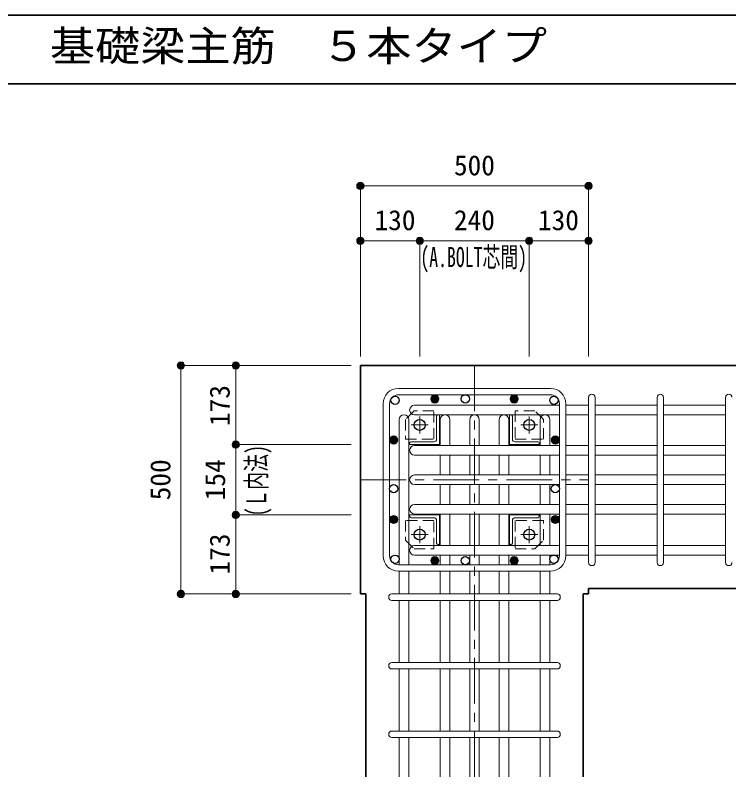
# Model space of a CAD drawing. Units: millimetres at full size, sheet at 1:20. Extents: x -3982 to 3969, y -2797 to 2801.
# Drawn here: x -628 to 935, y -1665 to 2 of the extents above; entities that cross this region are included whole.
import ezdxf
from ezdxf.enums import TextEntityAlignment as Align

# ---------------------------------------------------------------- set-up
doc = ezdxf.new("R2010")
doc.units = ezdxf.units.MM
doc.header["$LTSCALE"] = 20
doc.header["$PDMODE"] = 32
doc.header["$PDSIZE"] = 12
doc.linetypes.add('CHAIN1', pattern=[8, 5, -1, 1, -1])
doc.linetypes.add('DASHED1', pattern=[1.8, 1.2, -0.6])
for name, color, linetype, lineweight in [('6-1_躯体線', 2, 'Continuous', 35), ('6-2_A.Bolt_', 4, 'Continuous', 9), ('6-3_柱型主筋', 4, 'Continuous', 9), ('6-4_フープ', 7, 'Continuous', 18), ('6-5_梁主筋', 7, 'Continuous', 18), ('6-6_S.T.P.', 7, 'Continuous', 18), ('6-7_文字', 7, 'Continuous', 18), ('6-9', 4, 'DASHED1', 9), ('6-D_寸法', 4, 'Continuous', 9), ('F-0_枠', 6, 'Continuous', 40)]:
    doc.layers.add(name, color=color, linetype=linetype, lineweight=lineweight)
doc.styles.add('ＭＳ ゴシック', font='')
doc.styles.get('ＭＳ ゴシック').set_extended_font_data('MS Gothic')

msp = doc.modelspace()

# ---------------------------------------------------------------- linework, layer by layer
at = {"layer": '6-1_躯体線'}
for p, q in [((1028.29, -764.67), (128.29, -764.67)), ((128.29, -1264.67), (128.29, -764.67)), ((140.37, -1264.67), (128.29, -1264.67)), ((140.37, -1664.67), (140.37, -1264.67)), ((628.29, -1264.67), (616.22, -1264.67)), ((616.22, -1664.67), (616.22, -1264.67)), ((1028.29, -1252.6), (628.29, -1252.6)), ((628.29, -1264.67), (628.29, -1252.6))]:
    msp.add_line(p, q, dxfattribs=at)
at = {"layer": '6-2_A.Bolt_', "linetype": 'CHAIN1'}
for p, q in [((258.29, -913.37), (258.29, -875.87)), ((498.29, -913.37), (498.29, -875.87)), ((276.99, -894.67), (239.49, -894.67)), ((479.59, -894.67), (517.09, -894.67)), ((258.29, -1115.97), (258.29, -1153.47)), ((498.29, -1115.97), (498.29, -1153.47)), ((276.99, -1134.67), (239.49, -1134.67)), ((479.59, -1134.67), (517.09, -1134.67))]:
    msp.add_line(p, q, dxfattribs=at)
at = {"layer": '6-2_A.Bolt_'}
for p, q in [((295.29, -875.67), (295.29, -925.67)), ((301.29, -872.67), (298.29, -872.67)), ((301.29, -872.67), (301.29, -937.67)), ((455.29, -872.67), (458.29, -872.67)), ((455.29, -872.67), (455.29, -937.67)), ((461.29, -875.67), (461.29, -925.67)), ((239.29, -931.67), (289.29, -931.67)), ((517.29, -931.67), (467.29, -931.67)), ((236.29, -937.67), (236.29, -934.67)), ((236.29, -937.67), (301.29, -937.67)), ((520.29, -937.67), (455.29, -937.67)), ((520.29, -937.67), (520.29, -934.67)), ((236.29, -1091.67), (236.29, -1094.67)), ((236.29, -1091.67), (301.29, -1091.67)), ((239.29, -1097.67), (289.29, -1097.67)), ((301.29, -1156.67), (301.29, -1091.67)), ((455.29, -1156.67), (455.29, -1091.67)), ((520.29, -1091.67), (455.29, -1091.67)), ((517.29, -1097.67), (467.29, -1097.67)), ((520.29, -1091.67), (520.29, -1094.67)), ((295.29, -1153.67), (295.29, -1103.67)), ((461.29, -1153.67), (461.29, -1103.67)), ((301.29, -1156.67), (298.29, -1156.67)), ((455.29, -1156.67), (458.29, -1156.67))]:
    msp.add_line(p, q, dxfattribs=at)
at = {"layer": '6-2_A.Bolt_', "color": 3, "lineweight": 25}
for centre in [(258.29, -894.67), (498.29, -894.67), (258.29, -1134.67), (498.29, -1134.67)]:
    msp.add_circle(centre, 12, dxfattribs=at)
at = {"layer": '6-2_A.Bolt_'}
for centre, radius, start, end in [((298.29, -875.67), 3, 90, 180), ((458.29, -875.67), 3, 0, 90), ((239.29, -934.67), 3, 90, 180), ((289.29, -925.67), 6, 270, 0), ((467.29, -925.67), 6, 180, 270), ((517.29, -934.67), 3, 0, 90), ((239.29, -1094.67), 3, 180, 270), ((289.29, -1103.67), 6, 0, 90), ((467.29, -1103.67), 6, 90, 180), ((517.29, -1094.67), 3, 270, 0), ((298.29, -1153.67), 3, 180, 270), ((458.29, -1153.67), 3, 270, 0)]:
    msp.add_arc(centre, radius, start, end, dxfattribs=at)
at = {"layer": '6-3_柱型主筋', "color": 3, "lineweight": 25}
for centre in [(204.37, -840.75), (358.29, -837.67), (552.22, -840.75), (201.29, -1034.17), (555.29, -1034.17), (204.37, -1188.6), (358.29, -1191.67), (552.22, -1188.6)]:
    msp.add_circle(centre, 9, dxfattribs=at)
at = {"layer": '6-3_柱型主筋'}
for centre, radius in [((291.33, -837.67), 9), ((291.33, -837.67), 7.6), ((291.33, -837.67), 6.2), ((291.33, -837.67), 4.8), ((465.25, -837.67), 9), ((465.25, -837.67), 7.6), ((465.25, -837.67), 6.2), ((465.25, -837.67), 4.8), ((291.33, -837.67), 3.4), ((291.33, -837.67), 2), ((291.33, -837.67), 0.6), ((465.25, -837.67), 3.4), ((465.25, -837.67), 2), ((465.25, -837.67), 0.6), ((201.29, -927.71), 9), ((201.29, -927.71), 7.6), ((201.29, -927.71), 6.2), ((201.29, -927.71), 4.8), ((201.29, -927.71), 3.4), ((201.29, -927.71), 2), ((201.29, -927.71), 0.6), ((555.29, -927.71), 9), ((555.29, -927.71), 7.6), ((555.29, -927.71), 6.2), ((555.29, -927.71), 4.8), ((555.29, -927.71), 3.4), ((555.29, -927.71), 2), ((555.29, -927.71), 0.6), ((201.29, -1101.63), 9), ((201.29, -1101.63), 7.6), ((201.29, -1101.63), 6.2), ((201.29, -1101.63), 4.8), ((201.29, -1101.63), 3.4), ((201.29, -1101.63), 2), ((555.29, -1101.63), 9), ((555.29, -1101.63), 7.6), ((555.29, -1101.63), 6.2), ((555.29, -1101.63), 4.8), ((555.29, -1101.63), 3.4), ((555.29, -1101.63), 2), ((201.29, -1101.63), 0.6), ((555.29, -1101.63), 0.6), ((291.33, -1191.67), 9), ((465.25, -1191.67), 9), ((291.33, -1191.67), 7.6), ((291.33, -1191.67), 6.2), ((291.33, -1191.67), 4.8), ((291.33, -1191.67), 3.4), ((291.33, -1191.67), 2), ((291.33, -1191.67), 0.6), ((465.25, -1191.67), 7.6), ((465.25, -1191.67), 6.2), ((465.25, -1191.67), 4.8), ((465.25, -1191.67), 3.4), ((465.25, -1191.67), 2), ((465.25, -1191.67), 0.6)]:
    msp.add_circle(centre, radius, dxfattribs=at)
at = {"layer": '6-4_フープ'}
for p, q in [((544.79, -814.67), (211.79, -814.67)), ((544.79, -828.67), (211.79, -828.67)), ((178.29, -1181.17), (178.29, -848.17)), ((192.29, -1181.17), (192.29, -848.17)), ((564.29, -1181.17), (564.29, -848.17)), ((578.29, -1181.17), (578.29, -848.17)), ((544.79, -1200.67), (211.79, -1200.67)), ((544.79, -1214.67), (211.79, -1214.67))]:
    msp.add_line(p, q, dxfattribs=at)
for centre, radius, start, end in [((211.79, -848.17), 33.5, 90, 180), ((544.79, -848.17), 33.5, 0, 90), ((211.79, -848.17), 19.5, 90, 180), ((544.79, -848.17), 19.5, 0, 90), ((211.79, -1181.17), 33.5, 180, 270), ((211.79, -1181.17), 19.5, 180, 270), ((544.79, -1181.17), 33.5, 270, 0), ((544.79, -1181.17), 19.5, 270, 0)]:
    msp.add_arc(centre, radius, start, end, dxfattribs=at)
at = {"layer": '6-5_梁主筋'}
for p, q in [((246.79, -851.67), (564.29, -851.67)), ((628.29, -851.67), (578.29, -851.67)), ((778.29, -851.67), (642.29, -851.67)), ((928.29, -851.67), (792.29, -851.67)), ((213.37, -883.17), (213.37, -1200.67)), ((234.37, -883.17), (234.37, -1200.67)), ((246.79, -872.67), (564.29, -872.67)), ((303.29, -883.17), (303.29, -939.67)), ((324.29, -883.17), (324.29, -939.67)), ((367.79, -883.17), (367.79, -939.67)), ((388.79, -883.17), (388.79, -939.67)), ((432.29, -883.17), (432.29, -939.67)), ((453.29, -883.17), (453.29, -939.67)), ((522.22, -883.17), (522.22, -939.67)), ((543.22, -883.17), (543.22, -939.67)), ((628.29, -872.67), (578.29, -872.67)), ((778.29, -872.67), (642.29, -872.67)), ((928.29, -872.67), (792.29, -872.67)), ((246.79, -939.67), (564.29, -939.67)), ((628.29, -939.67), (578.29, -939.67)), ((778.29, -939.67), (642.29, -939.67)), ((928.29, -939.67), (792.29, -939.67)), ((246.79, -960.67), (564.29, -960.67)), ((303.29, -960.67), (303.29, -1004.17)), ((324.29, -960.67), (324.29, -1004.17)), ((367.79, -960.67), (367.79, -1004.17)), ((388.79, -960.67), (388.79, -1004.17)), ((432.29, -960.67), (432.29, -1004.17)), ((453.29, -960.67), (453.29, -1004.17)), ((522.22, -960.67), (522.22, -1004.17)), ((543.22, -960.67), (543.22, -1004.17)), ((628.29, -960.67), (578.29, -960.67)), ((778.29, -960.67), (642.29, -960.67)), ((928.29, -960.67), (792.29, -960.67)), ((246.79, -1004.17), (564.29, -1004.17)), ((628.29, -1004.17), (578.29, -1004.17)), ((778.29, -1004.17), (642.29, -1004.17)), ((928.29, -1004.17), (792.29, -1004.17)), ((246.79, -1025.17), (564.29, -1025.17)), ((303.29, -1025.17), (303.29, -1068.67)), ((324.29, -1025.17), (324.29, -1068.67)), ((367.79, -1025.17), (367.79, -1068.67)), ((388.79, -1025.17), (388.79, -1068.67)), ((432.29, -1025.17), (432.29, -1068.67)), ((453.29, -1025.17), (453.29, -1068.67)), ((522.22, -1025.17), (522.22, -1068.67)), ((543.22, -1025.17), (543.22, -1068.67)), ((628.29, -1025.17), (578.29, -1025.17)), ((778.29, -1025.17), (642.29, -1025.17)), ((928.29, -1025.17), (792.29, -1025.17)), ((246.79, -1068.67), (564.29, -1068.67)), ((628.29, -1068.67), (578.29, -1068.67)), ((778.29, -1068.67), (642.29, -1068.67)), ((928.29, -1068.67), (792.29, -1068.67)), ((246.79, -1089.67), (564.29, -1089.67)), ((303.29, -1089.67), (303.29, -1158.6)), ((324.29, -1089.67), (324.29, -1158.6)), ((367.79, -1089.67), (367.79, -1158.6)), ((388.79, -1089.67), (388.79, -1158.6)), ((432.29, -1089.67), (432.29, -1158.6)), ((453.29, -1089.67), (453.29, -1158.6)), ((522.22, -1089.67), (522.22, -1158.6)), ((543.22, -1089.67), (543.22, -1158.6)), ((628.29, -1089.67), (578.29, -1089.67)), ((778.29, -1089.67), (642.29, -1089.67)), ((928.29, -1089.67), (792.29, -1089.67)), ((246.79, -1158.6), (564.29, -1158.6)), ((628.29, -1158.6), (578.29, -1158.6)), ((778.29, -1158.6), (642.29, -1158.6)), ((928.29, -1158.6), (792.29, -1158.6)), ((246.79, -1179.6), (564.29, -1179.6)), ((303.29, -1179.6), (303.29, -1200.67)), ((324.29, -1179.6), (324.29, -1200.67)), ((367.79, -1179.6), (367.79, -1200.67)), ((388.79, -1179.6), (388.79, -1200.67)), ((432.29, -1179.6), (432.29, -1200.67)), ((453.29, -1179.6), (453.29, -1200.67)), ((522.22, -1179.6), (522.22, -1200.67)), ((543.22, -1179.6), (543.22, -1200.67)), ((628.29, -1179.6), (578.29, -1179.6)), ((778.29, -1179.6), (642.29, -1179.6)), ((928.29, -1179.6), (792.29, -1179.6)), ((213.37, -1214.67), (213.37, -1264.67)), ((234.37, -1214.67), (234.37, -1264.67)), ((303.29, -1214.67), (303.29, -1264.67)), ((324.29, -1214.67), (324.29, -1264.67)), ((367.79, -1214.67), (367.79, -1264.67)), ((388.79, -1214.67), (388.79, -1264.67)), ((432.29, -1214.67), (432.29, -1264.67)), ((453.29, -1214.67), (453.29, -1264.67)), ((522.22, -1214.67), (522.22, -1264.67)), ((543.22, -1214.67), (543.22, -1264.67)), ((213.37, -1278.67), (213.37, -1414.67)), ((234.37, -1278.67), (234.37, -1414.67)), ((303.29, -1278.67), (303.29, -1414.67)), ((324.29, -1278.67), (324.29, -1414.67)), ((367.79, -1278.67), (367.79, -1414.67)), ((388.79, -1278.67), (388.79, -1414.67)), ((432.29, -1278.67), (432.29, -1414.67)), ((453.29, -1278.67), (453.29, -1414.67)), ((522.22, -1278.67), (522.22, -1414.67)), ((543.22, -1278.67), (543.22, -1414.67)), ((213.37, -1428.67), (213.37, -1564.67)), ((234.37, -1428.67), (234.37, -1564.67)), ((303.29, -1428.67), (303.29, -1564.67)), ((324.29, -1428.67), (324.29, -1564.67)), ((367.79, -1428.67), (367.79, -1564.67)), ((388.79, -1428.67), (388.79, -1564.67)), ((432.29, -1428.67), (432.29, -1564.67)), ((453.29, -1428.67), (453.29, -1564.67)), ((522.22, -1428.67), (522.22, -1564.67)), ((543.22, -1428.67), (543.22, -1564.67)), ((213.37, -1578.67), (213.37, -1664.67)), ((234.37, -1578.67), (234.37, -1664.67)), ((303.29, -1578.67), (303.29, -1664.67)), ((324.29, -1578.67), (324.29, -1664.67)), ((367.79, -1578.67), (367.79, -1664.67)), ((388.79, -1578.67), (388.79, -1664.67)), ((432.29, -1578.67), (432.29, -1664.67)), ((453.29, -1578.67), (453.29, -1664.67)), ((522.22, -1578.67), (522.22, -1664.67)), ((543.22, -1578.67), (543.22, -1664.67))]:
    msp.add_line(p, q, dxfattribs=at)
for centre, start, end in [((246.79, -862.17), 90, 180), ((246.79, -862.17), 180, 270), ((223.87, -883.17), 90, 180), ((223.87, -883.17), 0, 90), ((313.79, -883.17), 90, 180), ((313.79, -883.17), 0, 90), ((378.29, -883.17), 90, 180), ((378.29, -883.17), 0, 90), ((442.79, -883.17), 90, 180), ((442.79, -883.17), 0, 90), ((532.72, -883.17), 90, 180), ((532.72, -883.17), 0, 90), ((246.79, -950.17), 90, 180), ((246.79, -950.17), 180, 270), ((246.79, -1014.67), 90, 180), ((246.79, -1014.67), 180, 270), ((246.79, -1079.17), 90, 180), ((246.79, -1079.17), 180, 270), ((246.79, -1169.1), 90, 180), ((246.79, -1169.1), 180, 270)]:
    msp.add_arc(centre, 10.5, start, end, dxfattribs=at)
at = {"layer": '6-6_S.T.P.'}
for p, q in [((628.29, -1195.6), (628.29, -834.64)), ((628.29, -1195.6), (628.29, -834.64)), ((628.29, -1195.6), (628.29, -834.64)), ((628.29, -1195.6), (628.29, -834.64)), ((642.29, -1195.6), (642.29, -834.64)), ((642.29, -1195.6), (642.29, -834.64)), ((642.29, -1195.6), (642.29, -834.64)), ((642.29, -1195.6), (642.29, -834.64)), ((778.29, -1195.6), (778.29, -834.64)), ((792.29, -1195.6), (792.29, -834.64)), ((928.29, -1195.6), (928.29, -834.25)), ((197.37, -1264.67), (558.83, -1264.67)), ((197.37, -1278.67), (558.83, -1278.67)), ((197.37, -1414.67), (558.83, -1414.67)), ((197.37, -1428.67), (558.83, -1428.67)), ((197.37, -1564.67), (558.83, -1564.67)), ((197.37, -1578.67), (558.83, -1578.67))]:
    msp.add_line(p, q, dxfattribs=at)
for centre, start, end in [((635.29, -834.25), 0, 180), ((635.29, -834.25), 0, 180), ((635.29, -834.25), 0, 180), ((635.29, -834.25), 0, 180), ((785.29, -834.25), 0, 180), ((935.29, -834.25), 0, 180), ((635.29, -1195.6), 180, 0), ((635.29, -1195.6), 180, 0), ((635.29, -1195.6), 180, 0), ((635.29, -1195.6), 180, 0), ((785.29, -1195.6), 180, 0), ((935.29, -1195.6), 180, 0), ((197.37, -1271.67), 90, 270), ((197.37, -1271.67), 90, 270), ((197.37, -1271.67), 90, 270), ((197.37, -1271.67), 90, 270), ((559.22, -1271.67), 270, 90), ((559.22, -1271.67), 270, 90), ((559.22, -1271.67), 270, 90), ((559.22, -1271.67), 270, 90), ((197.37, -1421.67), 90, 270), ((559.22, -1421.67), 270, 90), ((197.37, -1571.67), 90, 270), ((559.22, -1571.67), 270, 90)]:
    msp.add_arc(centre, 7, start, end, dxfattribs=at)
at = {"layer": '6-9'}
for p, q in [((246.29, -863.67), (227.29, -882.67)), ((289.29, -863.67), (246.29, -863.67)), ((289.29, -925.67), (289.29, -863.67)), ((510.29, -863.67), (467.29, -863.67)), ((467.29, -863.67), (467.29, -925.67)), ((529.29, -882.67), (510.29, -863.67)), ((227.29, -882.67), (227.29, -925.67)), ((529.29, -925.67), (529.29, -882.67)), ((227.29, -925.67), (289.29, -925.67)), ((467.29, -925.67), (529.29, -925.67)), ((227.29, -1103.67), (227.29, -1146.67)), ((289.29, -1103.67), (227.29, -1103.67)), ((289.29, -1165.67), (289.29, -1103.67)), ((467.29, -1103.67), (467.29, -1165.67)), ((529.29, -1103.67), (467.29, -1103.67)), ((529.29, -1146.67), (529.29, -1103.67)), ((227.29, -1146.67), (246.29, -1165.67)), ((510.29, -1165.67), (529.29, -1146.67)), ((246.29, -1165.67), (289.29, -1165.67)), ((467.29, -1165.67), (510.29, -1165.67))]:
    msp.add_line(p, q, dxfattribs=at)
at = {"layer": '6-D_寸法'}
for p, q in [((128.29, -371.65), (628.29, -371.65)), ((628.29, -371.65), (628.29, -491.65)), ((258.29, -491.65), (258.29, -744.67)), ((498.29, -491.65), (498.29, -744.67)), ((498.29, -491.65), (628.29, -491.65)), ((628.29, -491.65), (628.29, -744.67)), ((-264.74, -764.67), (-144.74, -764.67)), ((-264.74, -764.67), (-264.74, -1264.67)), ((-144.74, -764.67), (108.29, -764.67)), ((-144.74, -764.67), (-144.74, -937.67)), ((-144.74, -937.67), (108.29, -937.67)), ((-144.74, -937.67), (-144.74, -1091.67)), ((-144.74, -1091.67), (108.29, -1091.67)), ((-144.74, -1091.67), (-144.74, -1264.67)), ((-264.74, -1264.67), (-144.74, -1264.67)), ((-144.74, -1264.67), (108.29, -1264.67))]:
    msp.add_line(p, q, dxfattribs=at)
at = {"layer": '6-D_寸法', "linetype": 'CHAIN1'}
for p, q in [((378.29, -764.67), (378.29, -1664.67)), ((128.29, -1014.67), (628.29, -1014.67))]:
    msp.add_line(p, q, dxfattribs=at)
at = {"layer": '6-D_寸法'}
for points in [[(128.29, -371.65), (128.29, -491.65), (128.29, -744.67)], [(128.29, -491.65), (258.29, -491.65), (498.29, -491.65)]]:
    msp.add_lwpolyline(points, dxfattribs=at)
for centre, radius in [((128.29, -371.65), 8), ((128.29, -371.65), 7.2), ((128.29, -371.65), 6.4), ((128.29, -371.65), 5.6), ((628.29, -371.65), 8), ((628.29, -371.65), 7.2), ((628.29, -371.65), 6.4), ((628.29, -371.65), 5.6), ((128.29, -371.65), 4.8), ((128.29, -371.65), 4), ((128.29, -371.65), 3.2), ((128.29, -371.65), 2.4), ((128.29, -371.65), 1.6), ((128.29, -371.65), 0.8), ((628.29, -371.65), 4.8), ((628.29, -371.65), 4), ((628.29, -371.65), 3.2), ((628.29, -371.65), 2.4), ((628.29, -371.65), 1.6), ((628.29, -371.65), 0.8), ((128.29, -491.65), 8), ((128.29, -491.65), 7.2), ((128.29, -491.65), 6.4), ((128.29, -491.65), 5.6), ((128.29, -491.65), 4.8), ((128.29, -491.65), 4), ((128.29, -491.65), 3.2), ((128.29, -491.65), 2.4), ((128.29, -491.65), 1.6), ((128.29, -491.65), 0.8), ((258.29, -491.65), 8), ((258.29, -491.65), 7.2), ((258.29, -491.65), 6.4), ((258.29, -491.65), 5.6), ((258.29, -491.65), 4.8), ((258.29, -491.65), 4), ((258.29, -491.65), 3.2), ((258.29, -491.65), 2.4), ((258.29, -491.65), 1.6), ((258.29, -491.65), 0.8), ((498.29, -491.65), 8), ((498.29, -491.65), 7.2), ((498.29, -491.65), 6.4), ((498.29, -491.65), 5.6), ((498.29, -491.65), 4.8), ((498.29, -491.65), 4), ((498.29, -491.65), 3.2), ((498.29, -491.65), 2.4), ((498.29, -491.65), 1.6), ((498.29, -491.65), 0.8), ((628.29, -491.65), 8), ((628.29, -491.65), 7.2), ((628.29, -491.65), 6.4), ((628.29, -491.65), 5.6), ((628.29, -491.65), 4.8), ((628.29, -491.65), 4), ((628.29, -491.65), 3.2), ((628.29, -491.65), 2.4), ((628.29, -491.65), 1.6), ((628.29, -491.65), 0.8), ((-264.74, -764.67), 8), ((-264.74, -764.67), 7.2), ((-264.74, -764.67), 6.4), ((-264.74, -764.67), 5.6), ((-264.74, -764.67), 4.8), ((-264.74, -764.67), 4), ((-264.74, -764.67), 3.2), ((-264.74, -764.67), 2.4), ((-264.74, -764.67), 1.6), ((-264.74, -764.67), 0.8), ((-144.74, -764.67), 8), ((-144.74, -764.67), 7.2), ((-144.74, -764.67), 6.4), ((-144.74, -764.67), 5.6), ((-144.74, -764.67), 4.8), ((-144.74, -764.67), 4), ((-144.74, -764.67), 3.2), ((-144.74, -764.67), 2.4), ((-144.74, -764.67), 1.6), ((-144.74, -764.67), 0.8), ((-144.74, -937.67), 8), ((-144.74, -937.67), 7.2), ((-144.74, -937.67), 6.4), ((-144.74, -937.67), 5.6), ((-144.74, -937.67), 4.8), ((-144.74, -937.67), 4), ((-144.74, -937.67), 3.2), ((-144.74, -937.67), 2.4), ((-144.74, -937.67), 1.6), ((-144.74, -937.67), 0.8), ((-144.74, -1091.67), 8), ((-144.74, -1091.67), 7.2), ((-144.74, -1091.67), 6.4), ((-144.74, -1091.67), 5.6), ((-144.74, -1091.67), 4.8), ((-144.74, -1091.67), 4), ((-144.74, -1091.67), 3.2), ((-144.74, -1091.67), 2.4), ((-144.74, -1091.67), 1.6), ((-144.74, -1091.67), 0.8), ((-264.74, -1264.67), 8), ((-264.74, -1264.67), 7.2), ((-264.74, -1264.67), 6.4), ((-264.74, -1264.67), 5.6), ((-264.74, -1264.67), 4.8), ((-264.74, -1264.67), 4), ((-264.74, -1264.67), 3.2), ((-264.74, -1264.67), 2.4), ((-264.74, -1264.67), 1.6), ((-264.74, -1264.67), 0.8), ((-144.74, -1264.67), 8), ((-144.74, -1264.67), 7.2), ((-144.74, -1264.67), 6.4), ((-144.74, -1264.67), 5.6), ((-144.74, -1264.67), 4.8), ((-144.74, -1264.67), 4), ((-144.74, -1264.67), 3.2), ((-144.74, -1264.67), 2.4), ((-144.74, -1264.67), 1.6), ((-144.74, -1264.67), 0.8)]:
    msp.add_circle(centre, radius, dxfattribs=at)
at = {"layer": '6-D_寸法', "color": 7}
for p in [(128.29, -371.65), (628.29, -371.65), (128.29, -491.65), (258.29, -491.65), (498.29, -491.65), (628.29, -491.65), (-264.74, -764.67), (-144.74, -764.67), (-144.74, -937.67), (-144.74, -1091.67), (-264.74, -1264.67), (-144.74, -1264.67)]:
    msp.add_point(p, dxfattribs=at)
at = {"layer": 'F-0_枠', "color": 2, "lineweight": 35}
for p, q in [((2482.4, 1.97), (-3981.92, 1.97)), ((-3981.92, -148.03), (2482.4, -148.03))]:
    msp.add_line(p, q, dxfattribs=at)

# ---------------------------------------------------------------- texts
at = {"layer": '6-7_文字', "color": 2, "style": 'ＭＳ ゴシック', "width": 1.1}
msp.add_text('\u3000\u3000基礎梁主筋\u3000５本タイプ', height=65.98, dxfattribs=at).set_placement((-749.76, -118.03), align=Align.BOTTOM_LEFT)
at = {"layer": '6-D_寸法', "style": 'ＭＳ ゴシック'}
for s, p in [('500', (333.29, -361.65)), ('130', (159.29, -481.65)), ('240', (333.29, -481.65)), ('130', (517.29, -481.65))]:
    msp.add_text(s, height=43.99, dxfattribs=at).set_placement(p, align=Align.BOTTOM_LEFT)
at = {"layer": '6-D_寸法', "style": 'ＭＳ ゴシック', "width": 0.65}
msp.add_text('(A.BOLT芯間)', height=43.99, dxfattribs=at).set_placement((259.7, -562.38), align=Align.BOTTOM_LEFT)
at = {"layer": '6-D_寸法', "style": 'ＭＳ ゴシック'}
for s, p in [('173', (-144.74, -897.17)), ('500', (-274.74, -1059.67)), ('154', (-154.74, -1059.67)), ('173', (-144.74, -1222.17))]:
    msp.add_text(s, height=43.99, rotation=90, dxfattribs=at).set_placement(p, align=Align.BOTTOM_LEFT)
at = {"layer": '6-D_寸法', "style": 'ＭＳ ゴシック', "width": 0.65}
msp.add_text('(Ｌ内法)', height=43.99, rotation=90, dxfattribs=at).set_placement((-64.52, -1094.67), align=Align.BOTTOM_LEFT)

doc.saveas('drawing.dxf')
